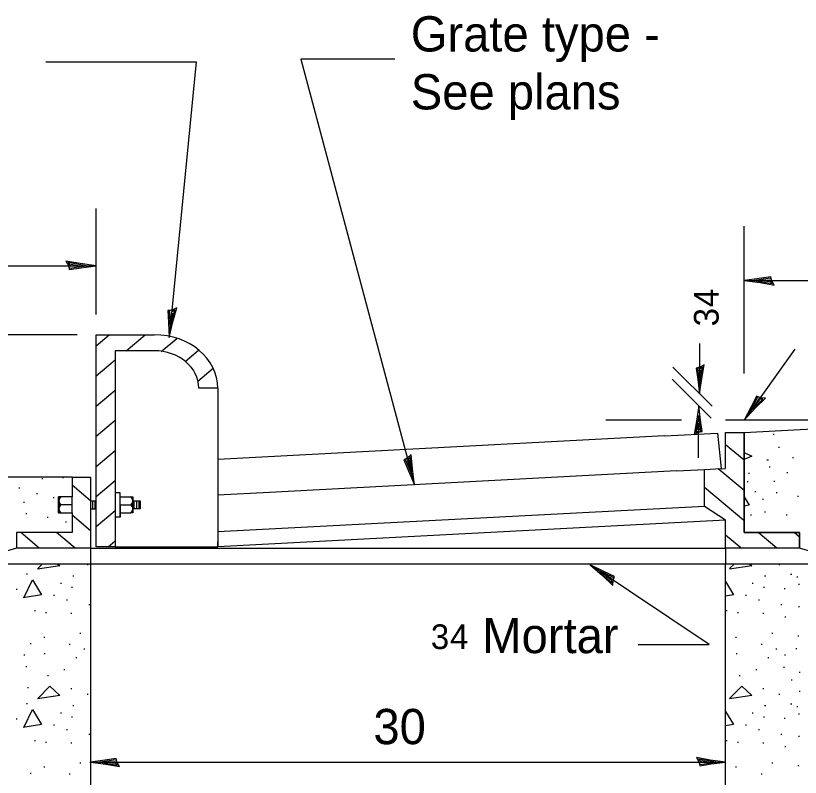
# Model space of a CAD drawing. Extents: x 0 to 2.83, y -0.11 to 1.83.
# Drawn here: x 2.0256 to 2.2851, y 0.9266 to 1.1785 of the extents above; entities that cross this region are included whole.
import ezdxf

# ---------------------------------------------------------------- set-up
doc = ezdxf.new("R2010")
doc.units = 0
for name, color, linetype in [('RD_Pr_Roadway_Dimensions', 7, 'Continuous'), ('RD_Pr_Roadway_Notes', 7, 'Continuous'), ('SH_General_Details', 7, 'Continuous')]:
    doc.layers.add(name, color=color, linetype=linetype)

msp = doc.modelspace()

# ---------------------------------------------------------------- linework, layer by layer
at = {"layer": 'RD_Pr_Roadway_Dimensions'}
for p, q in [((2.05217, 1.07967), (2.05217, 1.11476)), ((2.26645, 1.0602), (2.26645, 1.10894)), ((1.97308, 1.09581), (2.05217, 1.09581)), ((2.26645, 1.09098), (2.34432, 1.09098)), ((2.04587, 1.073), (1.85562, 1.073)), ((2.25176, 1.07016), (2.25176, 1.0535)), ((2.25589, 1.04937), (2.24292, 1.06234)), ((2.25561, 1.04539), (2.24264, 1.05835)), ((2.05013, 0.93166), (2.26001, 0.93166))]:
    msp.add_line(p, q, dxfattribs=at)
for points in [[(2.04299, 1.09595), (2.04329, 1.09458), (2.04718, 1.09517), (2.05217, 1.09581), (2.04684, 1.09654), (2.04217, 1.09736), (2.04299, 1.09595), (2.0434, 1.09504), (2.04881, 1.09582), (2.04289, 1.09686), (2.04377, 1.09569), (2.04625, 1.09585), (2.04386, 1.09621)], [(2.27563, 1.09085), (2.27532, 1.09222), (2.27144, 1.09163), (2.26645, 1.09098), (2.27178, 1.09025), (2.27645, 1.08943), (2.27563, 1.09085), (2.27522, 1.09176), (2.2698, 1.09098), (2.27573, 1.08994), (2.27485, 1.0911), (2.27236, 1.09094), (2.27476, 1.09058)], [(2.25189, 1.06226), (2.25058, 1.06196), (2.25115, 1.05826), (2.25176, 1.05349), (2.25246, 1.05858), (2.25324, 1.06304), (2.25189, 1.06226), (2.25103, 1.06187), (2.25177, 1.0567), (2.25276, 1.06235), (2.25165, 1.06151), (2.2518, 1.05914), (2.25215, 1.06142)], [(2.25135, 1.04075), (2.25266, 1.04105), (2.25209, 1.04475), (2.25148, 1.04952), (2.25078, 1.04443), (2.25, 1.03997), (2.25135, 1.04075), (2.25221, 1.04114), (2.25147, 1.04631), (2.25048, 1.04066), (2.25159, 1.0415), (2.25144, 1.04387), (2.25109, 1.04159)], [(2.05908, 0.93153), (2.05879, 0.93283), (2.05509, 0.93227), (2.05032, 0.93165), (2.0554, 0.93096), (2.05986, 0.93017), (2.05908, 0.93153), (2.05869, 0.93239), (2.05352, 0.93165), (2.05917, 0.93066), (2.05834, 0.93177), (2.05596, 0.93162), (2.05824, 0.93127)], [(2.25155, 0.93178), (2.25185, 0.93048), (2.25555, 0.93105), (2.26032, 0.93166), (2.25523, 0.93235), (2.25078, 0.93314), (2.25155, 0.93178), (2.25195, 0.93092), (2.25711, 0.93166), (2.25146, 0.93265), (2.2523, 0.93154), (2.25468, 0.93169), (2.2524, 0.93204)]]:
    msp.add_lwpolyline(points, dxfattribs=at)
at = {"layer": 'RD_Pr_Roadway_Notes'}
for p, q in [((2.03547, 1.16328), (2.08529, 1.16328)), ((2.08529, 1.16328), (2.07628, 1.07208)), ((2.15096, 1.16413), (2.11988, 1.16413)), ((2.11988, 1.16413), (2.15743, 1.02338)), ((2.28324, 1.06828), (2.26647, 1.04476)), ((2.25488, 0.97054), (2.2156, 0.99694)), ((2.23143, 0.97054), (2.25488, 0.97054))]:
    msp.add_line(p, q, dxfattribs=at)
for points in [[(2.07732, 1.0812), (2.07592, 1.08103), (2.07613, 1.07711), (2.07628, 1.07208), (2.07753, 1.07731), (2.07881, 1.08188), (2.07732, 1.0812), (2.07637, 1.08088), (2.07662, 1.07541), (2.07823, 1.08121), (2.07699, 1.08045), (2.0769, 1.07796), (2.0775, 1.08031)], [(2.27191, 1.05216), (2.27062, 1.05271), (2.26885, 1.0492), (2.26647, 1.04476), (2.27016, 1.04868), (2.27354, 1.05201), (2.27191, 1.05216), (2.27094, 1.05236), (2.26843, 1.04749), (2.27271, 1.05171), (2.27125, 1.05167), (2.26994, 1.04956), (2.27162, 1.0513)], [(2.1552, 1.03229), (2.15395, 1.03164), (2.15552, 1.02804), (2.15743, 1.02338), (2.15677, 1.02872), (2.15636, 1.03344), (2.1552, 1.03229), (2.15443, 1.03166), (2.15658, 1.02663), (2.15606, 1.03262), (2.15515, 1.03147), (2.15595, 1.02911), (2.15568, 1.03151)], [(2.22314, 0.99171), (2.22365, 0.99302), (2.2201, 0.99469), (2.2156, 0.99694), (2.21961, 0.99336), (2.22303, 0.99007), (2.22314, 0.99171), (2.22331, 0.99269), (2.21838, 0.99506), (2.22271, 0.9909), (2.22264, 0.99235), (2.22048, 0.99361), (2.22227, 0.99197)]]:
    msp.add_lwpolyline(points, dxfattribs=at)
at = {"layer": 'SH_General_Details'}
for p, q in [((2.05217, 1.00284), (2.05217, 1.073)), ((2.05217, 1.073), (2.0714, 1.073)), ((2.05847, 1.06771), (2.05847, 1.00284)), ((2.0714, 1.06771), (2.05847, 1.06771)), ((2.0924, 1.05536), (2.0861, 1.05536)), ((2.0924, 1.05536), (2.0924, 1.05529)), ((2.0924, 1.05536), (2.0924, 1.03051)), ((2.24573, 1.04477), (2.22073, 1.04477)), ((2.34432, 1.04477), (2.26032, 1.04477)), ((2.26645, 1.04068), (2.34432, 1.04477)), ((2.25127, 1.04068), (2.25127, 1.03234)), ((2.26032, 1.02889), (2.26032, 1.04068)), ((2.26032, 1.04068), (2.26645, 1.04068)), ((2.26645, 1.04068), (2.26645, 1.00757)), ((2.26645, 1.00757), (2.26645, 1.04068)), ((2.24016, 1.03955), (2.0924, 1.03171)), ((2.22151, 1.03821), (2.22151, 1.03821)), ((2.24016, 1.03955), (2.25763, 1.04046)), ((2.24033, 1.03919), (2.24033, 1.03919)), ((2.25763, 1.04046), (2.25889, 1.02875)), ((2.27609, 1.04016), (2.27642, 1.04016)), ((2.18405, 1.0363), (2.18405, 1.0363)), ((2.20278, 1.03729), (2.20278, 1.03729)), ((2.27781, 1.03579), (2.27814, 1.03579)), ((2.12777, 1.03348), (2.12777, 1.03348)), ((2.1465, 1.03439), (2.1465, 1.03439)), ((2.16523, 1.03538), (2.16523, 1.03538)), ((2.0924, 1.03171), (2.0924, 1.03171)), ((2.0924, 1.03051), (2.0924, 1.00454)), ((2.10895, 1.03249), (2.10895, 1.03249)), ((2.27403, 1.03162), (2.27453, 1.03162)), ((2.28244, 1.03244), (2.28277, 1.03244)), ((2.24411, 1.02797), (2.10946, 1.02084)), ((2.24411, 1.02797), (2.25343, 1.02847)), ((2.25343, 1.02847), (2.25889, 1.02875)), ((2.25343, 1.01625), (2.25343, 1.02839)), ((2.25889, 1.02868), (2.26032, 1.02882)), ((2.27477, 1.02929), (2.2751, 1.02929)), ((2.04419, 1.02592), (1.97308, 1.02592)), ((2.03423, 1.02552), (2.03456, 1.02552)), ((2.04104, 1.02581), (2.04137, 1.02581)), ((2.04419, 1.02592), (2.05032, 1.02592)), ((2.04419, 1.02592), (2.04419, 1.01943)), ((2.05032, 1.02592), (2.05032, 1.00242)), ((2.26789, 1.02721), (2.26822, 1.02721)), ((2.28064, 1.02743), (2.28098, 1.02743)), ((2.26753, 1.02444), (2.26786, 1.02444)), ((2.27634, 1.02456), (2.27668, 1.02456)), ((2.02656, 1.02237), (2.0269, 1.02237)), ((2.03244, 1.02051), (2.03277, 1.02051)), ((2.06006, 1.02077), (2.05847, 1.02077)), ((2.06006, 1.01272), (2.06006, 1.02077)), ((2.10946, 1.02084), (2.0924, 1.01992)), ((2.27004, 1.02122), (2.27037, 1.02122)), ((2.27713, 1.02086), (2.27747, 1.02086)), ((2.02814, 1.01764), (2.02847, 1.01764)), ((2.03796, 1.01914), (2.03829, 1.01914)), ((2.03974, 1.01407), (2.03974, 1.01943)), ((2.03974, 1.01943), (2.04058, 1.01943)), ((2.04058, 1.01943), (2.03974, 1.01943)), ((2.03974, 1.01943), (2.03974, 1.01407)), ((2.04419, 1.01943), (2.04058, 1.01943)), ((2.04419, 1.01407), (2.04419, 1.01943)), ((2.05032, 1.01809), (2.05217, 1.01809)), ((2.06006, 1.01943), (2.06351, 1.01943)), ((2.06351, 1.01943), (2.06435, 1.01943)), ((2.06435, 1.01943), (2.06435, 1.01407)), ((2.06435, 1.01541), (2.06435, 1.01809)), ((2.06435, 1.01809), (2.0667, 1.01809)), ((2.0667, 1.01809), (2.0667, 1.01541)), ((2.27262, 1.01864), (2.27295, 1.01864)), ((2.28416, 1.01964), (2.28449, 1.01964)), ((2.04419, 1.01675), (2.04058, 1.01675)), ((2.05032, 1.01541), (2.05217, 1.01541)), ((2.06006, 1.01675), (2.06006, 1.01272)), ((2.06006, 1.01675), (2.06351, 1.01675)), ((2.0667, 1.01541), (2.06435, 1.01541)), ((2.25343, 1.01625), (2.0924, 1.00778)), ((2.26032, 1.01174), (2.25343, 1.01625)), ((2.02893, 1.01394), (2.02926, 1.01394)), ((2.03595, 1.01272), (2.03628, 1.01272)), ((2.04058, 1.01407), (2.03974, 1.01407)), ((2.03974, 1.01407), (2.04058, 1.01407)), ((2.04058, 1.01407), (2.04419, 1.01407)), ((2.04419, 1.01407), (2.04419, 1.00757)), ((2.06006, 1.01272), (2.05847, 1.01272)), ((2.06006, 1.01407), (2.06351, 1.01407)), ((2.06435, 1.01407), (2.06351, 1.01407)), ((2.26861, 1.01348), (2.26894, 1.01348)), ((2.27326, 1.01448), (2.2736, 1.01448)), ((2.28036, 1.01348), (2.28069, 1.01348)), ((2.04204, 1.01114), (2.04237, 1.01114)), ((2.26032, 1.01174), (2.0924, 1.00284)), ((2.26032, 1.00242), (2.26032, 1.01174)), ((2.04419, 1.00757), (2.02579, 1.00757)), ((2.02579, 1.00757), (2.02579, 1.00242)), ((2.26645, 1.00757), (2.28485, 1.00757)), ((2.28485, 1.00757), (2.26645, 1.00757)), ((2.28485, 1.00757), (2.28485, 1.00242)), ((2.28485, 1.00242), (2.28485, 1.00757)), ((2.0924, 1.00454), (2.0924, 1.00284)), ((2.0924, 1.00284), (2.0924, 1.00454)), ((2.02579, 1.00242), (2.00832, 0.99727)), ((2.05032, 1.00242), (2.02579, 1.00242)), ((2.05032, 1.00242), (2.05217, 1.00242)), ((2.05032, 1.00242), (2.05032, 0.99727)), ((2.05847, 1.00284), (2.05217, 1.00284)), ((2.05217, 1.00242), (2.26032, 1.00242)), ((2.05847, 1.00284), (2.0924, 1.00284)), ((2.28485, 1.00242), (2.26032, 1.00242)), ((2.26032, 1.00242), (2.26032, 0.99727)), ((2.30232, 0.99727), (2.28485, 1.00242)), ((2.00832, 0.99727), (2.05032, 0.99727)), ((2.04914, 0.997), (2.04948, 0.997)), ((2.05032, 0.99727), (2.26032, 0.99727)), ((2.05032, 0.99727), (2.05032, 0.84784)), ((2.26032, 0.84008), (2.26032, 0.99727)), ((2.26032, 0.99727), (2.30232, 0.99727)), ((2.27801, 0.997), (2.27835, 0.997)), ((2.02915, 0.99399), (2.02948, 0.99399)), ((2.04441, 0.99327), (2.04475, 0.99327)), ((2.27328, 0.99327), (2.27362, 0.99327)), ((2.28188, 0.99384), (2.28222, 0.99384)), ((2.28394, 0.99298), (2.28427, 0.99298)), ((2.02571, 0.98892), (2.02604, 0.98892)), ((2.04033, 0.99086), (2.04066, 0.99086)), ((2.04406, 0.9895), (2.04439, 0.9895)), ((2.2692, 0.99086), (2.26953, 0.99086)), ((2.27293, 0.9895), (2.27326, 0.9895)), ((2.27973, 0.98914), (2.28007, 0.98914)), ((2.28451, 0.99057), (2.28484, 0.99057)), ((2.03804, 0.98692), (2.03837, 0.98692)), ((2.26691, 0.98692), (2.26724, 0.98692)), ((2.04241, 0.98534), (2.04274, 0.98534)), ((2.04979, 0.98377), (2.05012, 0.98377)), ((2.27128, 0.98534), (2.27161, 0.98534)), ((2.27866, 0.98377), (2.27899, 0.98377)), ((2.03173, 0.98176), (2.03206, 0.98176)), ((2.03538, 0.98119), (2.03572, 0.98119)), ((2.2606, 0.98176), (2.26093, 0.98176)), ((2.26425, 0.98119), (2.26459, 0.98119)), ((2.28444, 0.98312), (2.28477, 0.98312)), ((2.04377, 0.9809), (2.0441, 0.9809)), ((2.27264, 0.9809), (2.27297, 0.9809)), ((2.27995, 0.97968), (2.28028, 0.97968)), ((2.04678, 0.97431), (2.04711, 0.97431)), ((2.27565, 0.97431), (2.27598, 0.97431)), ((2.28422, 0.97345), (2.28456, 0.97345)), ((2.0303, 0.97087), (2.03063, 0.97087)), ((2.03481, 0.97295), (2.03514, 0.97295)), ((2.04327, 0.97072), (2.0436, 0.97072)), ((2.26368, 0.97295), (2.26401, 0.97295)), ((2.27214, 0.97072), (2.27247, 0.97072)), ((2.04807, 0.96915), (2.0484, 0.96915)), ((2.27694, 0.96915), (2.27727, 0.96915)), ((2.2836, 0.96929), (2.28394, 0.96929)), ((2.02829, 0.96714), (2.02862, 0.96714)), ((2.03495, 0.96757), (2.03529, 0.96757)), ((2.04549, 0.96628), (2.04582, 0.96628)), ((2.26382, 0.96757), (2.26416, 0.96757)), ((2.27436, 0.96628), (2.27469, 0.96628)), ((2.2798, 0.96714), (2.28014, 0.96714)), ((2.02894, 0.96327), (2.02927, 0.96327)), ((2.27952, 0.96306), (2.27985, 0.96306)), ((2.03603, 0.96026), (2.03636, 0.96026)), ((2.04148, 0.96227), (2.04181, 0.96227)), ((2.2649, 0.96026), (2.26523, 0.96026)), ((2.27035, 0.96227), (2.27068, 0.96227)), ((2.28472, 0.96141), (2.28506, 0.96141)), ((2.2821, 0.95883), (2.28243, 0.95883)), ((2.02951, 0.95639), (2.02984, 0.95639)), ((2.04377, 0.95596), (2.0441, 0.95596)), ((2.27264, 0.95596), (2.27297, 0.95596)), ((2.28472, 0.95517), (2.28506, 0.95517)), ((2.04914, 0.9541), (2.04948, 0.9541)), ((2.27801, 0.9541), (2.27835, 0.9541)), ((2.02915, 0.95109), (2.02948, 0.95109)), ((2.04441, 0.95037), (2.04475, 0.95037)), ((2.27328, 0.95037), (2.27362, 0.95037)), ((2.28188, 0.95095), (2.28222, 0.95095)), ((2.28394, 0.95009), (2.28427, 0.95009)), ((2.04033, 0.94796), (2.04066, 0.94796)), ((2.2692, 0.94796), (2.26953, 0.94796)), ((2.28451, 0.94768), (2.28484, 0.94768)), ((2.02571, 0.94603), (2.02604, 0.94603)), ((2.04406, 0.9466), (2.04439, 0.9466)), ((2.27293, 0.9466), (2.27326, 0.9466)), ((2.27973, 0.94624), (2.28007, 0.94624)), ((2.03804, 0.94402), (2.03837, 0.94402)), ((2.04241, 0.94245), (2.04274, 0.94245)), ((2.26691, 0.94402), (2.26724, 0.94402)), ((2.27128, 0.94245), (2.27161, 0.94245)), ((2.04979, 0.94087), (2.05012, 0.94087)), ((2.27866, 0.94087), (2.27899, 0.94087)), ((2.28444, 0.94022), (2.28477, 0.94022)), ((2.03173, 0.93886), (2.03206, 0.93886)), ((2.03538, 0.93829), (2.03572, 0.93829)), ((2.04377, 0.938), (2.0441, 0.938)), ((2.2606, 0.93886), (2.26093, 0.93886)), ((2.26425, 0.93829), (2.26459, 0.93829)), ((2.27264, 0.938), (2.27297, 0.938)), ((2.27995, 0.93678), (2.28028, 0.93678)), ((2.03481, 0.93005), (2.03514, 0.93005)), ((2.04678, 0.93141), (2.04711, 0.93141)), ((2.26368, 0.93005), (2.26401, 0.93005)), ((2.27565, 0.93141), (2.27598, 0.93141)), ((2.28422, 0.93055), (2.28456, 0.93055)), ((2.0303, 0.92797), (2.03063, 0.92797)), ((2.04327, 0.92783), (2.0436, 0.92783)), ((2.27214, 0.92783), (2.27247, 0.92783))]:
    msp.add_line(p, q, dxfattribs=at)
for points in [[(2.05217, 1.0694), (2.05645, 1.073)], [(2.06208, 1.06771), (2.06838, 1.073)], [(2.07367, 1.0675), (2.0788, 1.0718)], [(2.08157, 1.06418), (2.08602, 1.06792)], [(2.05217, 1.05945), (2.05847, 1.06475)], [(2.08577, 1.05769), (2.09089, 1.06199)], [(2.05217, 1.04943), (2.05847, 1.05472)], [(2.05217, 1.03948), (2.05847, 1.04477)], [(2.26645, 1.0315), (2.26032, 1.03665)], [(2.05217, 1.02945), (2.05847, 1.03475)], [(2.26648, 1.03406), (2.26909, 1.03283)], [(2.26909, 1.03283), (2.26648, 1.03172)], [(2.26645, 1.02148), (2.25788, 1.02868)], [(2.05032, 1.01809), (2.04419, 1.02324)], [(2.05217, 1.0195), (2.05847, 1.0248)], [(2.26637, 1.0116), (2.25343, 1.02247)], [(2.03974, 1.01943), (2.03974, 1.01407)], [(2.03982, 1.01943), (2.03982, 1.01407)], [(2.03982, 1.01943), (2.03982, 1.01823)], [(2.03982, 1.01943), (2.03982, 1.01837)], [(2.03982, 1.01943), (2.03982, 1.01844)], [(2.03982, 1.01943), (2.03982, 1.01851)], [(2.03982, 1.01795), (2.03982, 1.01555)], [(2.03982, 1.01788), (2.03982, 1.01569)], [(2.03982, 1.01781), (2.03982, 1.01576)], [(2.03982, 1.01774), (2.03982, 1.01576)], [(2.0399, 1.01943), (2.0399, 1.01858)], [(2.0399, 1.01943), (2.0399, 1.01865)], [(2.0399, 1.01943), (2.0399, 1.01873)], [(2.0399, 1.01767), (2.0399, 1.01583)], [(2.0399, 1.0176), (2.0399, 1.0159)], [(2.0399, 1.01752), (2.0399, 1.01597)], [(2.0399, 1.01752), (2.0399, 1.01604)], [(2.03999, 1.01943), (2.03999, 1.01879)], [(2.03999, 1.01943), (2.03999, 1.01873)], [(2.03999, 1.01943), (2.03999, 1.01887)], [(2.03999, 1.01943), (2.03999, 1.01894)], [(2.03999, 1.01745), (2.03999, 1.01604)], [(2.03999, 1.01738), (2.03999, 1.01611)], [(2.03999, 1.01738), (2.03999, 1.01618)], [(2.03999, 1.01731), (2.03999, 1.01618)], [(2.04007, 1.01943), (2.04007, 1.01894)], [(2.04007, 1.01943), (2.04007, 1.01901)], [(2.04007, 1.01731), (2.04007, 1.01618)], [(2.04016, 1.01943), (2.04016, 1.01901)], [(2.04016, 1.01943), (2.04016, 1.01908)], [(2.04016, 1.01943), (2.04016, 1.01915)], [(2.04024, 1.01943), (2.04024, 1.01922)], [(2.04024, 1.01943), (2.04024, 1.01915)], [(2.04032, 1.01943), (2.04032, 1.01922)], [(2.04032, 1.01943), (2.04032, 1.01929)], [(2.04041, 1.01943), (2.04041, 1.01936)], [(2.04041, 1.01943), (2.04041, 1.01929)], [(2.04049, 1.01943), (2.04049, 1.01936)], [(2.04049, 1.01943), (2.04049, 1.01943)], [(2.05091, 1.01809), (2.05091, 1.01541)], [(2.05175, 1.01809), (2.05175, 1.01541)], [(2.06351, 1.01943), (2.06351, 1.01943)], [(2.06368, 1.01943), (2.06368, 1.01943)], [(2.06368, 1.01943), (2.06368, 1.01936)], [(2.06376, 1.01943), (2.06376, 1.01936)], [(2.06376, 1.01943), (2.06376, 1.01922)], [(2.06393, 1.01943), (2.06393, 1.01922)], [(2.06393, 1.01943), (2.06393, 1.01915)], [(2.0641, 1.01943), (2.0641, 1.01901)], [(2.0641, 1.01943), (2.0641, 1.01887)], [(2.0641, 1.01731), (2.0641, 1.01618)], [(2.06418, 1.01943), (2.06418, 1.01887)], [(2.06418, 1.01943), (2.06418, 1.01879)], [(2.06418, 1.01943), (2.06418, 1.01865)], [(2.06418, 1.01943), (2.06418, 1.01858)], [(2.06418, 1.01752), (2.06418, 1.01597)], [(2.06418, 1.01752), (2.06418, 1.0159)], [(2.06418, 1.01745), (2.06418, 1.01611)], [(2.06418, 1.01745), (2.06418, 1.01597)], [(2.06418, 1.01731), (2.06418, 1.01611)], [(2.06435, 1.01943), (2.06435, 1.01858)], [(2.06435, 1.01943), (2.06435, 1.01844)], [(2.06435, 1.01943), (2.06435, 1.0183)], [(2.06435, 1.01788), (2.06435, 1.01555)], [(2.06435, 1.01781), (2.06435, 1.01576)], [(2.06435, 1.01781), (2.06435, 1.01569)], [(2.06435, 1.01767), (2.06435, 1.0159)], [(2.06468, 1.01809), (2.06468, 1.01541)], [(2.06552, 1.01809), (2.06552, 1.01541)], [(2.06628, 1.01809), (2.06628, 1.01541)], [(2.06662, 1.01809), (2.06662, 1.01541)], [(2.0667, 1.01809), (2.0667, 1.01541)], [(2.26645, 1.01938), (2.26814, 1.01663)], [(2.03982, 1.01527), (2.03982, 1.01407)], [(2.03982, 1.01512), (2.03982, 1.01407)], [(2.03982, 1.01505), (2.03982, 1.01407)], [(2.03982, 1.01498), (2.03982, 1.01407)], [(2.0399, 1.01498), (2.0399, 1.01407)], [(2.0399, 1.01491), (2.0399, 1.01407)], [(2.0399, 1.01484), (2.0399, 1.01407)], [(2.0399, 1.01477), (2.0399, 1.01407)], [(2.03999, 1.01477), (2.03999, 1.01407)], [(2.04007, 1.01724), (2.04007, 1.01625)], [(2.04007, 1.01717), (2.04007, 1.01633)], [(2.04016, 1.01717), (2.04016, 1.01633)], [(2.04016, 1.0171), (2.04016, 1.01633)], [(2.04016, 1.0171), (2.04016, 1.01639)], [(2.04016, 1.0171), (2.04016, 1.01647)], [(2.04024, 1.01703), (2.04024, 1.01647)], [(2.04024, 1.01703), (2.04024, 1.01654)], [(2.04024, 1.01696), (2.04024, 1.01654)], [(2.04032, 1.01696), (2.04032, 1.01654)], [(2.04032, 1.01689), (2.04032, 1.01661)], [(2.04041, 1.01689), (2.04041, 1.01661)], [(2.04041, 1.01682), (2.04041, 1.01668)], [(2.04049, 1.01682), (2.04049, 1.01668)], [(2.04049, 1.01675), (2.04049, 1.01675)], [(2.05217, 1.00955), (2.05847, 1.01484)], [(2.06351, 1.01675), (2.06351, 1.01675)], [(2.06368, 1.01689), (2.06368, 1.01668)], [(2.06368, 1.01675), (2.06368, 1.01675)], [(2.06368, 1.01675), (2.06368, 1.01668)], [(2.06376, 1.01696), (2.06376, 1.01654)], [(2.06376, 1.01689), (2.06376, 1.01668)], [(2.06376, 1.01689), (2.06376, 1.01654)], [(2.06393, 1.0171), (2.06393, 1.01647)], [(2.06393, 1.0171), (2.06393, 1.01633)], [(2.06393, 1.01696), (2.06393, 1.01654)], [(2.06393, 1.01696), (2.06393, 1.01647)], [(2.0641, 1.01724), (2.0641, 1.01633)], [(2.0641, 1.01724), (2.0641, 1.01618)], [(2.0641, 1.0171), (2.0641, 1.01633)], [(2.06418, 1.01484), (2.06418, 1.01407)], [(2.06418, 1.01477), (2.06418, 1.01407)], [(2.06435, 1.0152), (2.06435, 1.01407)], [(2.06435, 1.01512), (2.06435, 1.01407)], [(2.06435, 1.01498), (2.06435, 1.01407)], [(2.26814, 1.01663), (2.26645, 1.01631)], [(2.03999, 1.0147), (2.03999, 1.01407)], [(2.03999, 1.01463), (2.03999, 1.01407)], [(2.04007, 1.01456), (2.04007, 1.01407)], [(2.04007, 1.01449), (2.04007, 1.01407)], [(2.04016, 1.01449), (2.04016, 1.01407)], [(2.04016, 1.01442), (2.04016, 1.01407)], [(2.04024, 1.01435), (2.04024, 1.01407)], [(2.04024, 1.01428), (2.04024, 1.01407)], [(2.04032, 1.01428), (2.04032, 1.01407)], [(2.04032, 1.01421), (2.04032, 1.01407)], [(2.04041, 1.01421), (2.04041, 1.01407)], [(2.04041, 1.01414), (2.04041, 1.01407)], [(2.04049, 1.01414), (2.04049, 1.01407)], [(2.04049, 1.01407), (2.04049, 1.01407)], [(2.05032, 1.00814), (2.04419, 1.01329)], [(2.06351, 1.01407), (2.06351, 1.01407)], [(2.06368, 1.01421), (2.06368, 1.01407)], [(2.06368, 1.01407), (2.06368, 1.01407)], [(2.06376, 1.01435), (2.06376, 1.01407)], [(2.06376, 1.01421), (2.06376, 1.01407)], [(2.06393, 1.01442), (2.06393, 1.01407)], [(2.06393, 1.01435), (2.06393, 1.01407)], [(2.0641, 1.01463), (2.0641, 1.01407)], [(2.0641, 1.01456), (2.0641, 1.01407)], [(2.0641, 1.01442), (2.0641, 1.01407)], [(2.06418, 1.01463), (2.06418, 1.01407)], [(2.26645, 1.01076), (2.26672, 1.01076)], [(2.03327, 1.00242), (2.02722, 1.00757)], [(2.0452, 1.00242), (2.03906, 1.00757)], [(2.27729, 1.00242), (2.27116, 1.00757)], [(2.28485, 1.00609), (2.283, 1.00757)], [(2.05612, 1.00284), (2.05847, 1.00482)], [(2.26536, 1.00249), (2.26032, 1.00673)], [(2.04017, 0.99657), (2.03275, 0.99549)], [(2.03283, 0.99565), (2.03444, 0.99727)], [(2.03942, 0.99727), (2.04017, 0.99657)], [(2.26904, 0.99657), (2.26162, 0.99549)], [(2.2617, 0.99565), (2.26331, 0.99727)], [(2.26829, 0.99727), (2.26904, 0.99657)], [(2.0284, 0.98622), (2.03107, 0.99198), (2.03408, 0.98697), (2.02807, 0.98597)], [(2.26032, 0.99135), (2.26295, 0.98697)], [(2.26295, 0.98697), (2.26032, 0.98653)], [(2.03283, 0.95276), (2.03683, 0.95676), (2.04017, 0.95368), (2.03275, 0.95259)], [(2.2617, 0.95276), (2.2657, 0.95676), (2.26904, 0.95368), (2.26162, 0.95259)], [(2.0284, 0.94333), (2.03107, 0.94908), (2.03408, 0.94408), (2.02807, 0.94307)], [(2.26032, 0.94846), (2.26295, 0.94408)], [(2.26295, 0.94408), (2.26032, 0.94364)]]:
    msp.add_lwpolyline(points, dxfattribs=at)
for centre, major_axis, start_param, end_param in [((2.0714, 1.05536), (0.021, 0), 0, 1.570796), ((2.0714, 1.05536), (0.0147, 0), 0, 1.570796), ((2.04188, 1.01808), (0.00204, 0), 2.258131, 4.025055), ((2.06234, 1.0181), (0.00199, 0), 5.354881, 7.21149), ((2.04188, 1.01544), (0.00204, 0), 2.258131, 4.025055), ((2.06234, 1.01542), (0.00199, 0), 5.354881, 7.21149)]:
    msp.add_ellipse(centre, major_axis=major_axis, ratio=0.840278, start_param=start_param, end_param=end_param, dxfattribs=at)

# ---------------------------------------------------------------- texts
at = {"layer": 'RD_Pr_Roadway_Dimensions'}
for s, p in [('4', (2.25806, 1.08213)), ('3', (2.25806, 1.07579))]:
    msp.add_text(s, height=0.00817, rotation=90, dxfattribs=at).set_placement(p)
msp.add_text('30', height=0.011667, dxfattribs=at).set_placement((2.14387, 0.93759))
at = {"layer": 'RD_Pr_Roadway_Notes'}
for s, height, p in [('Grate type -', 0.0116667, (2.15623, 1.1667)), ('See plans', 0.011667, (2.15623, 1.14754)), (' Mortar', 0.011667, (2.17555, 0.96771)), ('3', 0.00817, (2.16286, 0.96905)), ('4', 0.00817, (2.16921, 0.96905))]:
    msp.add_text(s, height=height, dxfattribs=at).set_placement(p)

doc.saveas('drawing.dxf')
